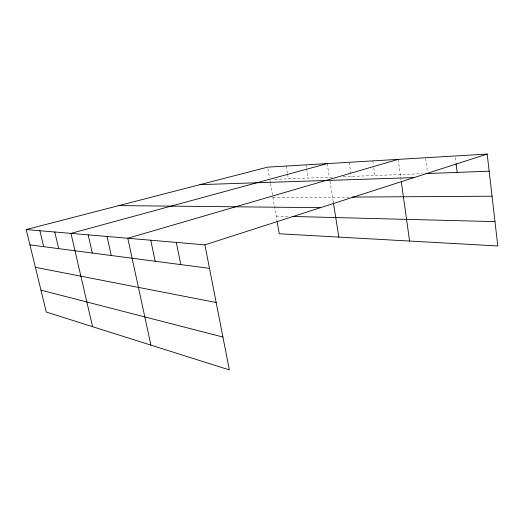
<?xml version="1.0" encoding="UTF-8"?>
<svg xmlns="http://www.w3.org/2000/svg" width="524" height="524" viewBox="0 0 524 524"><rect width="100%" height="100%" fill="white"/><g stroke="black" fill="none" stroke-linecap="round" stroke-linejoin="round"><path stroke-width="0.39" stroke-dasharray="2.62 1.97" d="M274.628 179.319L332.609 177.119M343.207 176.719L421.997 173.732M272.945 197.594L350.438 197.103M276.174 216.045L289.097 216.379M267.895 168.702L269.513 177.957M269.925 180.289L270.332 182.647M270.469 183.433L277.019 220.886M286.189 166.049L287.407 173.221M287.545 174.02L288.357 178.795M305.996 164.87L306.507 167.968M306.638 168.748L308.164 178.049M327.186 163.606L329.347 177.243M329.982 181.238L333.382 202.696M349.2 162.296L351.355 176.411M372.806 160.888L373.37 164.739M373.822 167.818L374.948 175.514M398.188 159.375L401.188 180.898M425.645 158.53L427.414 171.944M455.304 157.541L455.887 162.237"/><path stroke-width="0.79" d="M204.891 244.859L229.361 369.931L46.289 312.049L26.2 229.551L204.891 244.859L487.182 154.069L497.8 245.972L279.272 233.783L277.157 221.691M398.188 159.375L127.79 238.256L150.912 345.126M327.186 163.606L70.976 233.39L92.571 326.688M26.2 229.551L267.626 167.156L487.182 154.069M426.019 173.582L489.161 171.191M199.978 184.638L414.052 177.59M352.069 197.089L492.049 196.205M118.889 205.598L320.524 207.668M292.333 216.458L494.984 221.626M29.934 244.891L209.489 268.347M35.396 267.332L216.17 302.512M40.957 290.165L222.929 337.043M39.889 230.724L43.715 246.693M54.758 232.001L58.688 248.651M88.176 234.863L92.303 253.04M107.034 236.475L111.258 255.516M150.761 240.221L155.176 261.253M176.306 242.409L180.819 264.607M333.382 202.696L338.845 237.11M401.299 181.697L409.578 241.053M456.083 163.802L457.151 172.403"/></g></svg>
